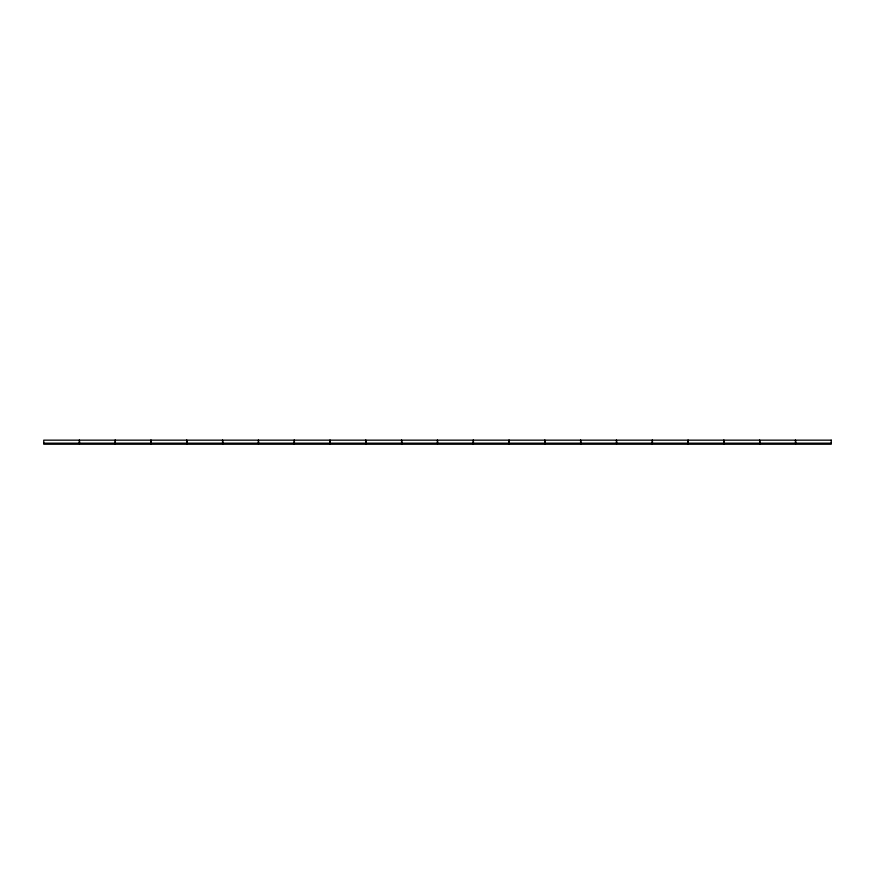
<?xml version="1.0" encoding="UTF-8"?>
<svg xmlns="http://www.w3.org/2000/svg" width="875" height="875" viewBox="0 0 875 875"><rect width="100%" height="100%" fill="white"/><g stroke="black" fill="none" stroke-linecap="round" stroke-linejoin="round"><path stroke-width="1.31" d="M43.75 443.166L79.319 443.166M79.559 443.166L115.128 443.166M115.358 443.166L150.927 443.166M151.167 443.166L186.736 443.166M186.977 443.166L222.545 443.166M222.786 443.166L258.355 443.166M258.584 443.166L294.153 443.166M294.394 443.166L329.963 443.166M330.203 443.166L365.772 443.166M366.002 443.166L401.57 443.166M401.811 443.166L437.38 443.166M437.62 443.166L473.189 443.166M473.43 443.166L508.998 443.166M509.228 443.166L544.797 443.166M545.038 443.166L580.606 443.166M580.847 443.166L616.416 443.166M616.645 443.166L652.214 443.166M652.455 443.166L688.023 443.166M688.264 443.166L723.833 443.166M724.073 443.166L759.642 443.166M759.872 443.166L795.441 443.166M795.681 443.166L831.25 443.166M79.319 440.158L43.75 440.158L43.75 444.227L79.319 444.227L79.319 440.158M115.128 440.158L79.559 440.158L79.559 444.227L115.128 444.227L115.128 440.158M150.927 440.158L115.358 440.158L115.358 444.227L150.927 444.227L150.927 440.158M186.736 440.158L151.167 440.158L151.167 444.227L186.736 444.227L186.736 440.158M222.545 440.158L186.977 440.158L186.977 444.227L222.545 444.227L222.545 440.158M258.355 440.158L222.786 440.158L222.786 444.227L258.355 444.227L258.355 440.158M294.153 440.158L258.584 440.158L258.584 444.227L294.153 444.227L294.153 440.158M329.963 440.158L294.394 440.158L294.394 444.227L329.963 444.227L329.963 440.158M365.772 440.158L330.203 440.158L330.203 444.227L365.772 444.227L365.772 440.158M401.57 440.158L366.002 440.158L366.002 444.227L401.57 444.227L401.57 440.158M437.38 440.158L401.811 440.158L401.811 444.227L437.38 444.227L437.38 440.158M473.189 440.158L437.62 440.158L437.62 444.227L473.189 444.227L473.189 440.158M508.998 440.158L473.43 440.158L473.43 444.227L508.998 444.227L508.998 440.158M544.797 440.158L509.228 440.158L509.228 444.227L544.797 444.227L544.797 440.158M580.606 440.158L545.038 440.158L545.038 444.227L580.606 444.227L580.606 440.158M616.416 440.158L580.847 440.158L580.847 444.227L616.416 444.227L616.416 440.158M652.214 440.158L616.645 440.158L616.645 444.227L652.214 444.227L652.214 440.158M688.023 440.158L652.455 440.158L652.455 444.227L688.023 444.227L688.023 440.158M723.833 440.158L688.264 440.158L688.264 444.227L723.833 444.227L723.833 440.158M759.642 440.158L724.073 440.158L724.073 444.227L759.642 444.227L759.642 440.158M795.441 440.158L759.872 440.158L759.872 444.227L795.441 444.227L795.441 440.158M831.25 440.158L795.681 440.158L795.681 444.227L831.25 444.227L831.25 440.158"/></g></svg>
